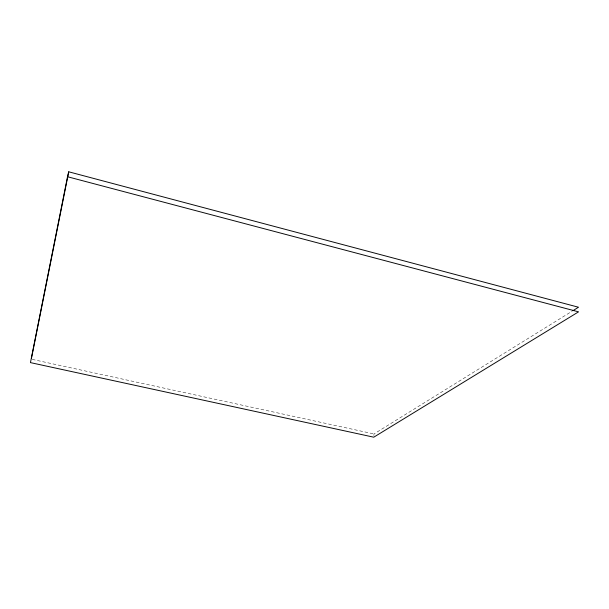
<?xml version="1.0" encoding="UTF-8"?>
<svg xmlns="http://www.w3.org/2000/svg" width="609" height="609" viewBox="0 0 609 609"><rect width="100%" height="100%" fill="white"/><g stroke="black" fill="none" stroke-linecap="round" stroke-linejoin="round"><path stroke-width="0.46" stroke-dasharray="3.04 2.28" d="M373.888 435.564L374.017 433.935L572.034 311.237M32.208 359.386L374.017 433.935"/><path stroke-width="0.91" d="M67.523 176.739L30.45 362.614L373.759 437.193L578.55 311.846L67.523 176.739L68.733 171.807L578.504 307.233L572.848 310.735M31.462 358.252L68.733 171.807"/></g></svg>
